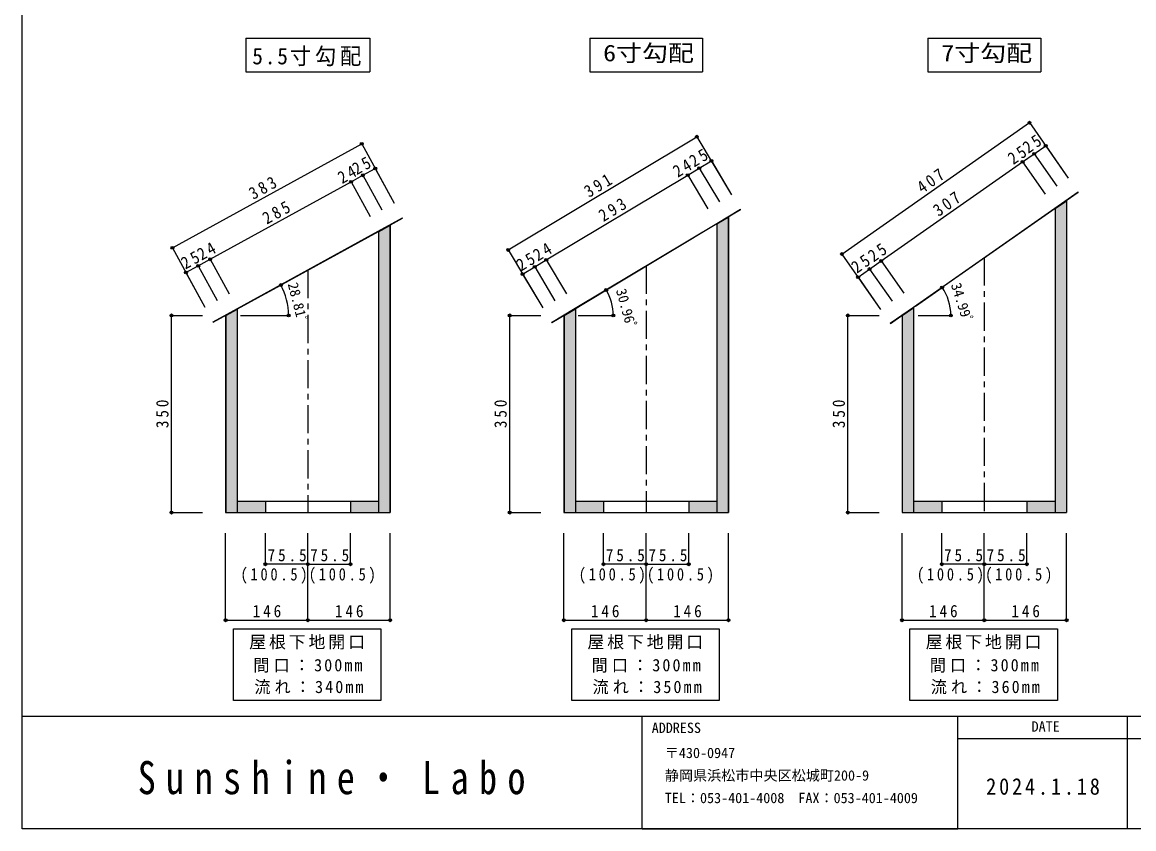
# Model space of a CAD drawing. Units: millimetres at full size, sheet at 1:10. Extents: x -6358 to 6082, y -1024 to 1786.
# Drawn here: x -2158 to -186, y -1024 to 407 of the extents above; entities that cross this region are included whole.
import ezdxf
from ezdxf.enums import TextEntityAlignment as Align

# ---------------------------------------------------------------- set-up
doc = ezdxf.new("R2010")
doc.units = ezdxf.units.MM
doc.header["$LTSCALE"] = 10
doc.header["$PDMODE"] = 32
doc.header["$PDSIZE"] = 5
doc.linetypes.add('CHAIN1', pattern=[8, 5, -1, 1, -1])
doc.layers.add('0-0', color=7, linetype='Continuous')
doc.layers.add('F-0', color=2, linetype='Continuous')
doc.styles.add('ＭＳ ゴシック', font='')
doc.styles.add('ＭＳ 明朝', font='')
doc.styles.get('ＭＳ ゴシック').set_extended_font_data('MS Gothic')
doc.styles.get('ＭＳ 明朝').set_extended_font_data('MS Mincho')

msp = doc.modelspace()

# ---------------------------------------------------------------- linework, layer by layer
at = {"layer": '0-0'}
for p, q in [((-1760.84, 379.38), (-1760.84, 319.38)), ((-1760.84, 379.38), (-1540.84, 379.38)), ((-1540.84, 379.38), (-1540.84, 319.38)), ((-1150.84, 379.38), (-1150.84, 319.38)), ((-550.84, 379.38), (-550.84, 319.38)), ((-1760.84, 319.38), (-1540.84, 319.38)), ((-1150.84, 319.38), (-950.84, 319.38)), ((-550.84, 319.38), (-350.84, 319.38)), ((-325.61, 77.7), (-284.65, 106.38)), ((-325.34, 76.67), (-305.34, 90.67)), ((-305.34, 90.67), (-305.34, -462.25)), ((-304.84, 91.63), (-304.84, -462.75)), ((-1526.11, 36.71), (-1483.18, 60.33)), ((-1525.87, 36.27), (-1482.94, 59.89)), ((-1482.94, 59.89), (-1483.18, 60.33)), ((-925.68, 50.5), (-883.66, 75.71)), ((-925.34, 49.54), (-905.34, 61.54)), ((-905.34, 61.54), (-905.34, -462.25)), ((-904.84, 62.42), (-904.84, -462.75)), ((-325.04, 76.89), (-325.61, 77.7)), ((-325.34, 76.67), (-325.34, -462.25)), ((-1525.63, 35.84), (-1505.34, 46.99)), ((-1505.34, 46.99), (-1505.34, -462.25)), ((-1504.84, 47.84), (-1504.84, -462.75)), ((-925.17, 49.64), (-925.68, 50.5)), ((-925.34, 49.54), (-925.34, -462.25)), ((-1525.63, 35.84), (-1526.11, 36.71)), ((-1525.34, 36), (-1525.34, -462.25)), ((-617.32, -127.09), (-576.36, -98.42)), ((-576.07, -98.83), (-576.65, -98.01)), ((-1818.75, -124.8), (-1775.81, -101.19)), ((-1796.84, -112.75), (-1796.84, -462.75)), ((-1796.34, -113.05), (-1775.57, -101.63)), ((-1796.34, -113.05), (-1796.34, -462.25)), ((-1776.34, -102.05), (-1776.34, -462.25)), ((-1775.57, -101.63), (-1776.05, -100.75)), ((-1218.28, -125.62), (-1176.26, -100.41)), ((-1196.84, -112.75), (-1196.84, -462.75)), ((-1196.34, -113.05), (-1196.34, -462.25)), ((-1196.33, -113.03), (-1176.01, -100.84)), ((-1176.01, -100.84), (-1176.52, -99.98)), ((-1176.34, -101.04), (-1176.34, -462.25)), ((-596.84, -112.75), (-596.84, -462.75)), ((-596.34, -113.01), (-576.07, -98.83)), ((-596.34, -113.01), (-596.34, -462.25)), ((-576.34, -99.02), (-576.34, -462.25)), ((-1776.34, -442.25), (-1726.34, -442.25)), ((-1726.34, -442.25), (-1726.34, -462.75)), ((-1575.34, -442.25), (-1575.34, -462.75)), ((-1575.34, -442.25), (-1525.34, -442.25)), ((-1176.34, -442.25), (-1126.34, -442.25)), ((-1126.34, -442.25), (-1126.34, -462.75)), ((-975.34, -442.25), (-975.34, -462.75)), ((-975.34, -442.25), (-925.34, -442.25)), ((-576.34, -442.25), (-526.34, -442.25)), ((-526.34, -442.25), (-526.34, -462.75)), ((-375.34, -442.25), (-375.34, -462.75)), ((-375.34, -442.25), (-325.34, -442.25)), ((-1796.84, -462.75), (-1726.34, -462.75)), ((-1796.34, -462.25), (-1726.34, -462.25)), ((-1575.34, -462.25), (-1505.34, -462.25)), ((-1575.34, -462.75), (-1504.84, -462.75)), ((-1196.84, -462.75), (-1126.34, -462.75)), ((-1196.34, -462.25), (-1126.34, -462.25)), ((-975.34, -462.25), (-905.34, -462.25)), ((-975.34, -462.75), (-904.84, -462.75)), ((-596.84, -462.75), (-526.34, -462.75)), ((-596.34, -462.25), (-526.34, -462.25)), ((-375.34, -462.25), (-305.34, -462.25)), ((-375.34, -462.75), (-304.84, -462.75)), ((-1782.73, -796.1), (-1782.73, -668.79)), ((-1182.73, -796.1), (-1182.73, -668.79)), ((-582.73, -796.1), (-582.73, -668.79))]:
    msp.add_line(p, q, dxfattribs=at)
at = {"layer": '0-0', "color": 4}
for p, q in [((-703.63, -3.79), (-370.66, 229.26)), ((-370.66, 229.26), (-301.85, 130.95)), ((-1295.7, 3.44), (-960.83, 204.34)), ((-960.83, 204.34), (-899.1, 101.44)), ((-1891.28, 7.07), (-1555.46, 191.76)), ((-1555.46, 191.76), (-1497.64, 86.61)), ((-362.47, 173.97), (-341.99, 188.3)), ((-341.99, 188.3), (-301.85, 130.95)), ((-956.54, 148.6), (-935.11, 161.46)), ((-935.11, 161.46), (-899.1, 101.44)), ((-633.99, -16.08), (-382.95, 159.63)), ((-382.95, 159.63), (-362.47, 173.97)), ((-382.95, 159.63), (-342.81, 102.28)), ((-362.47, 173.97), (-322.33, 116.62)), ((-1553.27, 135.9), (-1531.37, 147.95)), ((-1531.37, 147.95), (-1497.64, 86.61)), ((-977.12, 136.25), (-956.54, 148.6)), ((-956.54, 148.6), (-920.53, 88.57)), ((-1824.25, -13.13), (-1574.3, 124.34)), ((-1574.3, 124.34), (-1553.27, 135.9)), ((-1574.3, 124.34), (-1540.57, 63)), ((-1553.27, 135.9), (-1519.54, 74.57)), ((-1227.96, -14.23), (-977.12, 136.25)), ((-977.12, 136.25), (-941.11, 76.23)), ((-576.65, -98.01), (-325.61, 77.7)), ((-576.36, -98.42), (-325.32, 77.29)), ((-1176.52, -99.98), (-925.68, 50.5)), ((-1176.26, -100.41), (-925.42, 50.07)), ((-1776.05, -100.75), (-1526.11, 36.71)), ((-1775.81, -101.19), (-1525.87, 36.27)), ((-1891.28, 7.07), (-1833.45, -98.08)), ((-1295.7, 3.44), (-1233.97, -99.46)), ((-1845.27, -24.69), (-1824.25, -13.13)), ((-1824.25, -13.13), (-1790.51, -74.46)), ((-1248.54, -26.57), (-1227.96, -14.23)), ((-1227.96, -14.23), (-1191.95, -74.25)), ((-703.63, -3.79), (-634.81, -102.1)), ((-654.47, -30.42), (-633.99, -16.08)), ((-633.99, -16.08), (-593.85, -73.43)), ((-1867.18, -36.74), (-1845.27, -24.69)), ((-1867.18, -36.74), (-1833.45, -98.08)), ((-1845.27, -24.69), (-1811.54, -86.03)), ((-1269.98, -39.43), (-1248.54, -26.57)), ((-1269.98, -39.43), (-1233.97, -99.46)), ((-1248.54, -26.57), (-1212.53, -86.6)), ((-674.95, -44.76), (-654.47, -30.42)), ((-654.47, -30.42), (-614.33, -87.77)), ((-1773.92, -100.15), (-1698.95, -58.92)), ((-674.95, -44.76), (-634.81, -102.1)), ((-1175.22, -99.78), (-1121.53, -67.57)), ((-573.19, -96.2), (-525.9, -63.1)), ((-1892.87, -112.75), (-1837.7, -112.75)), ((-1892.87, -462.75), (-1892.87, -112.75)), ((-1892.87, -112.75), (-1837.7, -112.75)), ((-1770.68, -112.75), (-1685.12, -112.75)), ((-1292.87, -112.75), (-1237.7, -112.75)), ((-1292.87, -462.75), (-1292.87, -112.75)), ((-1292.87, -112.75), (-1237.7, -112.75)), ((-1171.62, -112.75), (-1109.02, -112.75)), ((-692.87, -112.75), (-637.7, -112.75)), ((-692.87, -462.75), (-692.87, -112.75)), ((-692.87, -112.75), (-637.7, -112.75)), ((-567.97, -112.75), (-510.25, -112.75)), ((-1726.34, -442.25), (-1575.34, -442.25)), ((-1126.34, -442.25), (-975.34, -442.25)), ((-526.34, -442.25), (-375.34, -442.25)), ((-1892.87, -462.75), (-1837.7, -462.75)), ((-1726.34, -462.75), (-1575.34, -462.75)), ((-1292.87, -462.75), (-1237.7, -462.75)), ((-1126.34, -462.75), (-975.34, -462.75)), ((-692.87, -462.75), (-637.7, -462.75)), ((-526.34, -462.75), (-375.34, -462.75)), ((-1796.84, -653.71), (-1796.84, -498.98)), ((-1726.34, -554.36), (-1726.34, -498.98)), ((-1650.84, -653.71), (-1650.84, -498.98)), ((-1650.84, -554.36), (-1650.84, -498.98)), ((-1575.34, -554.36), (-1575.34, -498.98)), ((-1504.84, -653.71), (-1504.84, -498.98)), ((-1196.84, -653.71), (-1196.84, -498.98)), ((-1126.34, -554.36), (-1126.34, -498.98)), ((-1050.84, -653.71), (-1050.84, -498.98)), ((-1050.84, -554.36), (-1050.84, -498.98)), ((-975.34, -554.36), (-975.34, -498.98)), ((-904.84, -653.71), (-904.84, -498.98)), ((-596.84, -653.71), (-596.84, -498.98)), ((-526.34, -554.36), (-526.34, -498.98)), ((-450.84, -653.71), (-450.84, -498.98)), ((-450.84, -554.36), (-450.84, -498.98)), ((-375.34, -554.36), (-375.34, -498.98)), ((-304.84, -653.71), (-304.84, -498.98)), ((-1650.84, -554.36), (-1726.34, -554.36)), ((-1650.84, -554.36), (-1575.34, -554.36)), ((-1050.84, -554.36), (-1126.34, -554.36)), ((-1050.84, -554.36), (-975.34, -554.36)), ((-450.84, -554.36), (-526.34, -554.36)), ((-450.84, -554.36), (-375.34, -554.36)), ((-1796.84, -653.71), (-1650.84, -653.71)), ((-1650.84, -653.71), (-1504.84, -653.71)), ((-1196.84, -653.71), (-1050.84, -653.71)), ((-1050.84, -653.71), (-904.84, -653.71)), ((-596.84, -653.71), (-450.84, -653.71)), ((-450.84, -653.71), (-304.84, -653.71))]:
    msp.add_line(p, q, dxfattribs=at)
at = {"layer": '0-0', "color": 4, "linetype": 'CHAIN1'}
for p, q in [((-450.84, -9.95), (-450.84, -462.75)), ((-1650.84, -31.89), (-1650.84, -462.75)), ((-1050.84, -24.58), (-1050.84, -462.75))]:
    msp.add_line(p, q, dxfattribs=at)
at = {"layer": '0-0'}
for points in [[(-1150.84, 379.38), (-950.84, 379.38), (-950.84, 319.38)], [(-550.84, 379.38), (-350.84, 379.38), (-350.84, 319.38)], [(-325.32, 77.29), (-284.36, 105.97), (-284.65, 106.38)], [(-925.42, 50.07), (-883.4, 75.28), (-883.66, 75.71)], [(-617.32, -127.09), (-617.61, -126.68), (-576.65, -98.01)], [(-1818.75, -124.8), (-1818.99, -124.36), (-1776.05, -100.75)], [(-1218.28, -125.62), (-1218.54, -125.19), (-1176.52, -99.98)], [(-1782.73, -668.79), (-1521.32, -668.79), (-1521.32, -796.1), (-1782.73, -796.1)], [(-1182.73, -668.79), (-921.32, -668.79), (-921.32, -796.1), (-1182.73, -796.1)], [(-582.73, -668.79), (-321.32, -668.79), (-321.32, -796.1), (-582.73, -796.1)]]:
    msp.add_lwpolyline(points, dxfattribs=at)
at = {"layer": '0-0', "color": 4}
for centre, radius, start, end in [((-1796.84, -112.75), 111.72, 0, 28.81), ((-1196.84, -112.75), 87.82, 0, 30.96), ((-596.84, -112.75), 86.59, 360, 34.99)]:
    msp.add_arc(centre, radius, start, end, dxfattribs=at)
at = {"layer": '0-0', "color": 5}
for p in [(-370.66, 229.26), (-960.83, 204.34), (-1555.46, 191.76), (-341.99, 188.3), (-935.11, 161.46), (-382.95, 159.63), (-362.47, 173.97), (-1553.27, 135.9), (-1531.37, 147.95), (-977.12, 136.25), (-956.54, 148.6), (-1574.3, 124.34), (-1891.28, 7.07), (-1295.7, 3.44), (-1824.25, -13.13), (-1227.96, -14.23), (-703.63, -3.79), (-633.99, -16.08), (-1867.18, -36.74), (-1845.27, -24.69), (-1269.98, -39.43), (-1248.54, -26.57), (-654.47, -30.42), (-1698.95, -58.92), (-674.95, -44.76), (-1121.53, -67.57), (-525.9, -63.1), (-1892.87, -112.75), (-1892.87, -112.75), (-1685.12, -112.75), (-1292.87, -112.75), (-1292.87, -112.75), (-1109.02, -112.75), (-692.87, -112.75), (-692.87, -112.75), (-510.25, -112.75), (-1892.87, -462.75), (-1292.87, -462.75), (-692.87, -462.75), (-1726.34, -554.36), (-1650.84, -554.36), (-1575.34, -554.36), (-1126.34, -554.36), (-1050.84, -554.36), (-975.34, -554.36), (-526.34, -554.36), (-450.84, -554.36), (-375.34, -554.36), (-1796.84, -653.71), (-1650.84, -653.71), (-1504.84, -653.71), (-1196.84, -653.71), (-1050.84, -653.71), (-904.84, -653.71), (-596.84, -653.71), (-450.84, -653.71), (-304.84, -653.71)]:
    msp.add_point(p, dxfattribs=at)
at = {"layer": '0-0'}
for points in [[(-305.34, -462.25), (-305.34, 90.67), (-325.34, 76.67)], [(-905.34, -462.25), (-905.34, 61.54), (-925.34, 49.54)], [(-305.34, -462.25), (-325.34, 76.67), (-325.34, -442.25)], [(-1505.34, -462.25), (-1505.34, 46.99), (-1525.34, 36)], [(-905.34, -462.25), (-925.34, 49.54), (-925.34, -442.25)], [(-1505.34, -462.25), (-1525.34, 36), (-1525.34, -442.25)], [(-1796.34, -462.25), (-1776.34, -442.25), (-1776.34, -102.05)], [(-1796.34, -462.25), (-1776.34, -102.05), (-1796.34, -113.05)], [(-1196.34, -462.25), (-1176.34, -442.25), (-1176.34, -101.04)], [(-1196.34, -462.25), (-1176.34, -101.04), (-1196.34, -113.05)], [(-596.34, -462.25), (-576.34, -99.02), (-596.34, -113.01)], [(-596.34, -462.25), (-576.34, -442.25), (-576.34, -99.02)], [(-1796.34, -462.25), (-1726.34, -462.25), (-1726.34, -442.25)], [(-1796.34, -462.25), (-1726.34, -442.25), (-1776.34, -442.25)], [(-1575.34, -442.25), (-1575.34, -462.25), (-1505.34, -462.25)], [(-1505.34, -462.25), (-1525.34, -442.25), (-1575.34, -442.25)], [(-1196.34, -462.25), (-1126.34, -462.25), (-1126.34, -442.25)], [(-1196.34, -462.25), (-1126.34, -442.25), (-1176.34, -442.25)], [(-975.34, -442.25), (-975.34, -462.25), (-905.34, -462.25)], [(-905.34, -462.25), (-925.34, -442.25), (-975.34, -442.25)], [(-596.34, -462.25), (-526.34, -462.25), (-526.34, -442.25)], [(-596.34, -462.25), (-526.34, -442.25), (-576.34, -442.25)], [(-375.34, -442.25), (-375.34, -462.25), (-305.34, -462.25)], [(-305.34, -462.25), (-325.34, -442.25), (-375.34, -442.25)]]:
    msp.add_solid(points, dxfattribs=at)
at = {"layer": 'F-0', "color": 5}
for p, q in [((-2157.66, -823.69), (1882.34, -823.69)), ((1882.34, -1023.69), (-2157.66, -1023.69)), ((-1057.66, -1023.69), (-497.66, -1023.69))]:
    msp.add_line(p, q, dxfattribs=at)
at = {"layer": 'F-0'}
for p, q in [((-1057.66, -1023.69), (-1057.66, -823.69)), ((-1057.66, -1023.69), (-1057.66, -823.69)), ((-497.66, -1023.69), (-497.66, -823.69)), ((-497.66, -1023.69), (-497.66, -823.69)), ((-197.66, -823.69), (-197.66, -1023.69)), ((-497.66, -863.69), (-67.66, -863.69))]:
    msp.add_line(p, q, dxfattribs=at)
at = {"layer": 'F-0', "color": 5}
msp.add_lwpolyline([(-2157.66, -1023.69), (-2157.66, 1786.31), (1882.34, 1786.31)], dxfattribs=at)

# ---------------------------------------------------------------- texts
at = {"layer": '0-0', "style": 'ＭＳ ゴシック', "width": 1.15}
for s, p in [('6寸勾配', (-1127.09, 329.38)), ('7寸勾配', (-527.09, 329.38))]:
    msp.add_text(s, height=29.33, dxfattribs=at).set_placement(p, align=Align.BOTTOM_LEFT)
at = {"layer": '0-0', "color": 4, "style": 'ＭＳ ゴシック'}
for s, rotation, p in [('28.81ﾟ', 284.405, (-1692.09, -58.36)), ('34.99ﾟ', 287.495, (-515.6, -59.98)), ('30.96ﾟ', 285.48, (-1109.83, -69.52))]:
    msp.add_text(s, height=18.33, rotation=rotation, dxfattribs=at).set_placement(p, align=Align.BOTTOM_LEFT)
at = {"layer": '0-0', "attachment_point": 7, "style": 'ＭＳ ゴシック'}
for s, insert, char_height in [('\\T1.17;\\W0.95;5.5寸勾配', (-1749.59, 329.38), 29.33), ('\\T1.38;\\W0.9;75.5', (-1722.34, -549.36), 21.99), ('\\T1.38;\\W0.9;75.5', (-1646.84, -549.36), 21.99), ('\\T1.38;\\W0.9;75.5', (-1122.34, -549.36), 21.99), ('\\T1.38;\\W0.9;75.5', (-1046.84, -549.36), 21.99), ('\\T1.38;\\W0.9;75.5', (-522.34, -549.36), 21.99), ('\\T1.38;\\W0.9;75.5', (-446.84, -549.36), 21.99), ('\\T1.39;\\W0.85;(100.5)', (-1770.33, -588.89), 21.99), ('\\T1.39;\\W0.85;(100.5)', (-1649.24, -588.89), 21.99), ('\\T1.39;\\W0.85;(100.5)', (-1170.33, -588.89), 21.99), ('\\T1.39;\\W0.85;(100.5)', (-1049.24, -588.89), 21.99), ('\\T1.39;\\W0.85;(100.5)', (-570.33, -588.89), 21.99), ('\\T1.39;\\W0.85;(100.5)', (-449.24, -588.89), 21.99), ('\\T1.38;\\W0.9;146', (-1748.84, -648.71), 21.99), ('\\T1.38;\\W0.9;146', (-1602.84, -648.71), 21.99), ('\\T1.38;\\W0.9;146', (-1148.84, -648.71), 21.99), ('\\T1.38;\\W0.9;146', (-1002.84, -648.71), 21.99), ('\\T1.38;\\W0.9;146', (-548.84, -648.71), 21.99), ('\\T1.38;\\W0.9;146', (-402.84, -648.71), 21.99), ('\\T1.17;屋根下地開口', (-1755, -705.63), 21.99), ('\\T1.17;屋根下地開口', (-1155, -705.63), 21.99), ('\\T1.17;屋根下地開口', (-555, -705.63), 21.99), ('\\T1.26;\\W0.95;間口：300mm', (-1747.59, -746.74), 21.99), ('\\T1.26;\\W0.95;間口：300mm', (-1147.59, -746.74), 21.99), ('\\T1.26;\\W0.95;間口：300mm', (-547.59, -746.74), 21.99), ('\\T1.26;\\W0.95;流れ：340mm', (-1745.86, -785.19), 21.99), ('\\T1.26;\\W0.95;流れ：350mm', (-1145.86, -785.19), 21.99), ('\\T1.26;\\W0.95;流れ：360mm', (-545.86, -785.19), 21.99)]:
    msp.add_mtext(s, dxfattribs=dict(at, insert=insert, char_height=char_height))
at = {"layer": '0-0', "char_height": 21.99, "attachment_point": 7, "style": 'ＭＳ ゴシック'}
for s, insert, rotation in [('\\T1.36;\\W0.9;25', (-372.76, 173.32), 34.99), ('\\T1.36;\\W0.9;25', (-965.68, 149.21), 30.96), ('\\T1.36;\\W0.9;25', (-399.21, 153.58), 34.99), ('\\T1.36;\\W0.9;25', (-1564.27, 135.56), 28.81), ('\\T1.36;\\W0.9;24', (-994.86, 131.26), 30.96), ('\\T1.36;\\W0.9;24', (-1590.19, 120.19), 28.81), ('\\T1.38;\\W0.9;407', (-560.49, 102.5), 34.99), ('\\T1.37;\\W0.9;383', (-1747.69, 91.75), 28.81), ('\\T1.38;\\W0.9;391', (-1152.28, 95.32), 30.96), ('\\T1.38;\\W0.9;307', (-531.82, 61.53), 34.99), ('\\T1.37;\\W0.9;285', (-1723.59, 47.94), 28.81), ('\\T1.38;\\W0.9;293', (-1126.55, 52.44), 30.96), ('\\T1.36;\\W0.9;25', (-1868, -31.85), 28.81), ('\\T1.36;\\W0.9;24', (-1839.54, -15.81), 28.81), ('\\T1.36;\\W0.9;24', (-1242.95, -17.3), 30.96), ('\\T1.36;\\W0.9;25', (-647.22, -19.21), 34.99), ('\\T1.36;\\W0.9;25', (-1272.33, -35.16), 30.96), ('\\T1.36;\\W0.9;25', (-676.74, -39.22), 34.99), ('\\T1.38;\\W0.9;350', (-1897.87, -312.75), 90), ('\\T1.38;\\W0.9;350', (-1297.87, -312.75), 90), ('\\T1.38;\\W0.9;350', (-697.87, -312.75), 90)]:
    msp.add_mtext(s, dxfattribs=dict(at, insert=insert, rotation=rotation))
at = {"layer": 'F-0', "color": 4, "style": 'ＭＳ ゴシック'}
for s, p in [('ADDRESS', (-1040.88, -859.2)), ('DATE', (-366.99, -856.82)), ('〒430-0947', (-1017.66, -903.69)), ('静岡県浜松市中央区松城町200-9', (-1017.66, -943.69)), ('TEL：053-401-4008  FAX：053-401-4009', (-1017.66, -983.69))]:
    msp.add_text(s, height=18.33, dxfattribs=at).set_placement(p, align=Align.BOTTOM_LEFT)
at = {"layer": 'F-0', "insert": (-1952.63, -963.37), "char_height": 58.65, "attachment_point": 7, "style": 'ＭＳ 明朝'}
msp.add_mtext('\\T1.58;\\W0.8;Sunshine・Labo', dxfattribs=at)
at = {"layer": 'F-0', "color": 7, "insert": (-447.66, -963.69), "char_height": 29.33, "attachment_point": 7, "style": 'ＭＳ ゴシック'}
msp.add_mtext('\\T1.28;\\W0.9;2024.1.18', dxfattribs=at)

doc.saveas('drawing.dxf')
